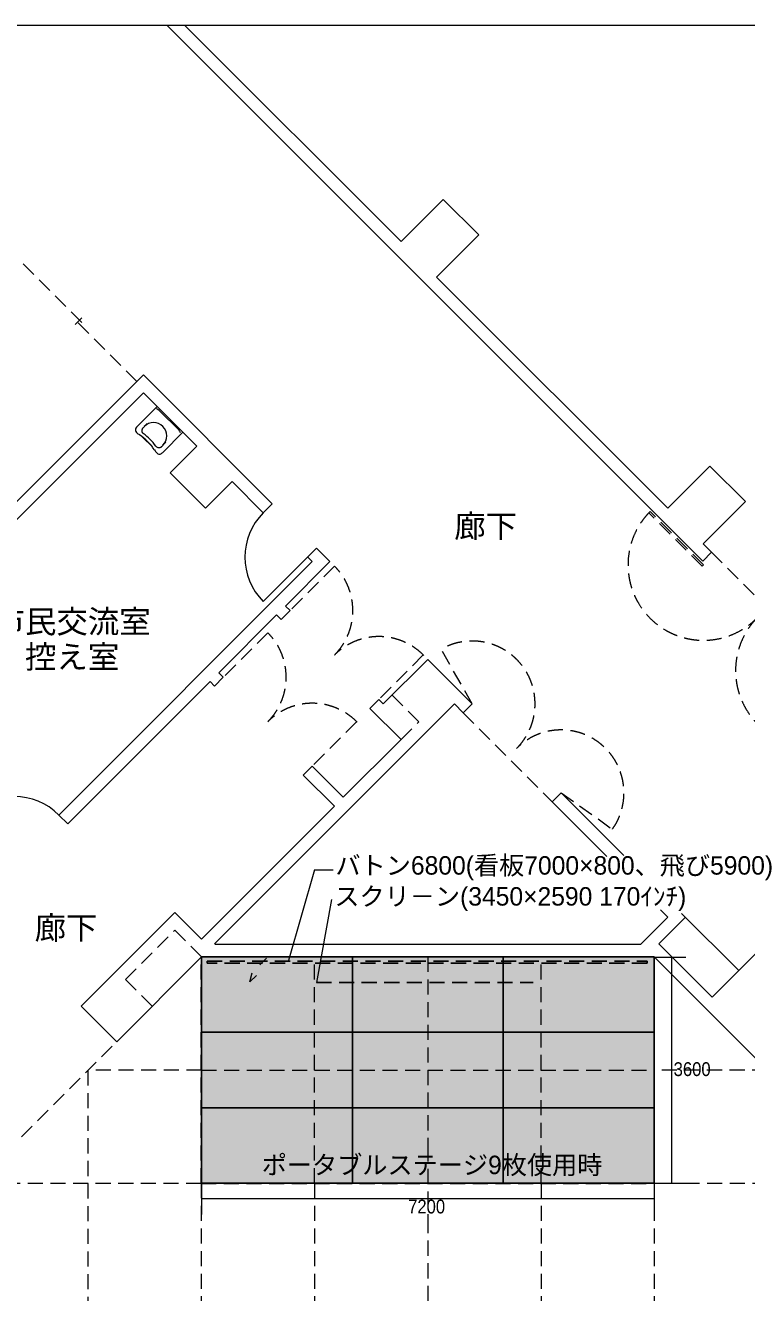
# Model space of a CAD drawing. Units: millimetres, scale not verified. Extents: x -36057 to 20255, y -22762 to 18611.
# Drawn here: x -21733 to -10256, y -1550 to 18611 of the extents above; entities that cross this region are included whole.
import ezdxf
from ezdxf.enums import TextEntityAlignment as Align

# ---------------------------------------------------------------- set-up
doc = ezdxf.new("R2010")
doc.units = ezdxf.units.MM
doc.header["$LTSCALE"] = 200
doc.linetypes.add('DASHED1', pattern=[1.8, 1.2, -0.6])
for name, color, linetype, lineweight in [('1-0_121', 7, 'Continuous', 9), ('1-2_130', 7, 'DASHED1', 9), ('1-8', 7, 'Continuous', 9), ('1-A', 7, 'Continuous', 9), ('1-F', 7, 'Continuous', 9), ('F-F', 7, 'Continuous', 9)]:
    doc.layers.add(name, color=color, linetype=linetype, lineweight=lineweight)
doc.styles.add('HGｺﾞｼｯｸE', font='')
doc.styles.get('HGｺﾞｼｯｸE').set_extended_font_data('HGｺﾞｼｯｸE')

# ---------------------------------------------------------------- blocks, each defined once
blk = doc.blocks.new('ships')
at = {"layer": '1-8', "color": 2, "lineweight": 25}
blk.add_lwpolyline([(-1200, -600), (1200, -600), (1200, 600), (-1200, 600)], close=True, dxfattribs=at)
at = {"layer": '1-8', "color": 31}
blk.add_solid([(-1200, 600), (-1200, -600), (1200, 600), (1200, -600)], dxfattribs=at)

msp = doc.modelspace()

# ---------------------------------------------------------------- linework, layer by layer
at = {"layer": '1-0_121'}
for p, q in [((-10954.6, 10088), (-19477.5, 18610.9)), ((-19194.6, 18610.9), (-15754.1, 15170.3)), ((-15754.1, 15170.3), (-15082.3, 15842.1)), ((-14516.6, 15276.4), (-15082.3, 15842.1)), ((-15188.4, 14604.6), (-14516.6, 15276.4)), ((-15188.4, 14604.6), (-11511.4, 10927.7)), ((-19855.3, 13049), (-25229.3, 7675)), ((-19855.3, 13049), (-17804.7, 10998.4)), ((-19855.3, 12766.2), (-25087.9, 7533.6)), ((-19636.1, 12547), (-19955, 12228)), ((-19297.6, 12180.2), (-19592.7, 12475.3)), ((-19875.8, 12194.1), (-19791.8, 12278.1)), ((-19226, 12136.9), (-19544.9, 11817.9)), ((-19711.2, 11903.7), (-19869.1, 12061.7)), ((-19578.8, 11897.1), (-19495, 11980.9)), ((-19431, 11493.4), (-18865.3, 10927.7)), ((-11511.4, 10927.7), (-10839.7, 11599.4)), ((-17946.1, 10857), (-17804.7, 10998.4)), ((-17097.6, 10291.3), (-17946.1, 9442.8)), ((-17097.6, 10291.3), (-16885.4, 10079.2)), ((-10813.1, 10229.4), (-10945.7, 10362)), ((-17239, 10149.9), (-17168.3, 10079.2)), ((-10813.1, 10229.4), (-10954.6, 10088)), ((-21198.8, 6048.7), (-17168.3, 10079.2)), ((-17592.5, 9372.1), (-16885.4, 10079.2)), ((-17521.8, 9301.3), (-17663.2, 9159.9)), ((-17521.8, 9301.3), (-17592.5, 9372.1)), ((-18653.2, 8311.4), (-17734, 9230.6)), ((-17734, 9230.6), (-17663.2, 9159.9)), ((-15329.8, 8523.5), (-16036.9, 7816.4)), ((-14622.7, 7816.4), (-15329.8, 8523.5)), ((-18582.5, 8240.7), (-18653.2, 8311.4)), ((-21057.4, 5907.2), (-18794.6, 8170)), ((-18723.9, 8099.3), (-18794.6, 8170)), ((-18582.5, 8240.7), (-18723.9, 8099.3)), ((-16107.6, 7887.1), (-16249, 7745.7)), ((-16107.6, 7887.1), (-16036.9, 7816.4)), ((-18723.9, 3998), (-14905.5, 7816.4)), ((-16249, 7745.7), (-15754.1, 7250.7)), ((-14764.1, 7675), (-14905.5, 7816.4)), ((-14622.7, 7816.4), (-14764.1, 7675)), ((-16673.3, 6331.5), (-15754.1, 7250.7)), ((-17168.3, 6826.5), (-17309.7, 6685.1)), ((-17309.7, 6685.1), (-16814.7, 6190.1)), ((-17168.3, 6826.5), (-16673.3, 6331.5)), ((-13349.9, 6260.8), (-13208.5, 6402.2)), ((-12478.8, 5389.7), (-13349.9, 6260.8)), ((-13208.5, 6402.2), (-12212.6, 5406.3)), ((-21198.8, 6048.7), (-21057.4, 5907.2)), ((-8895.1, 5058.7), (-10380, 3573.8)), ((-10380, 3573.8), (-8895.1, 5058.7)), ((-19354.1, 4499.3), (-20845.2, 3008.1)), ((-11511.4, 4422.3), (-11629.3, 4540.2)), ((-11290.6, 4484.4), (-10380, 3573.8)), ((-11511.4, 4422.3), (-11941.6, 3992.2)), ((-11652.8, 3998), (-11228.6, 4422.3)), ((-18718, 3992.2), (-11941.6, 3992.2)), ((-11652.8, 3998), (-10804.3, 3149.5)), ((-20279.5, 2442.4), (-18929.8, 3792.2)), ((-7056.6, -881), (-11729.8, 3792.2)), ((-10380, 3573.8), (-10804.3, 3149.5)), ((-20279.5, 2442.4), (-20845.2, 3008.1))]:
    msp.add_line(p, q, dxfattribs=at)
at = {"layer": '1-0_121', "linetype": 'DASHED1'}
for p, q in [((-20833.4, 13885.8), (-21847, 14899.3)), ((-20939.5, 13850.4), (-20833.4, 13956.5)), ((-19961.3, 12942.9), (-20939.5, 13921.1)), ((-10965.2, 10006.7), (-11813.7, 10855.2)), ((-10944, 10027.9), (-11792.5, 10876.4)), ((-10813.1, 10229.4), (-9045.4, 8461.7)), ((-16814.7, 10008.5), (-17521.8, 9301.3)), ((-10965.2, 10006.7), (-10944, 10027.9)), ((-17875.4, 8947.8), (-18582.5, 8240.7)), ((-14622.7, 7816.4), (-15115, 8686.8)), ((-15400.5, 8594.2), (-16107.6, 7887.1)), ((-14764.1, 7675), (-13349.9, 6260.8)), ((-16461.2, 7533.6), (-17168.3, 6826.5)), ((-13208.5, 6402.2), (-12392.8, 5823.6)), ((-18929.8, 3792.2), (-19354.1, 4216.4))]:
    msp.add_line(p, q, dxfattribs=at)
at = {"layer": '1-0_121'}
for points in [[(-19431, 11493.4), (-19006.7, 11917.6), (-19855.3, 12766.2)], [(-10945.7, 10362), (-10274, 11033.8), (-10839.7, 11599.4)], [(-18865.3, 10927.7), (-18441.1, 11352), (-17946.1, 10857)], [(-16814.7, 6190.1), (-18929.8, 4075), (-19354.1, 4499.3)]]:
    msp.add_lwpolyline(points, dxfattribs=at)
at = {"layer": '1-0_121', "linetype": 'DASHED1'}
for points in [[(-15754.1, 7250.7), (-15471.2, 7533.6), (-15895.5, 7957.8)], [(-19713.9, 3008.1), (-20138.1, 3432.4), (-19354.1, 4216.4)]]:
    msp.add_lwpolyline(points, dxfattribs=at)
at = {"layer": '1-0_121'}
for centre, radius, start, end in [((-19698.8, 12369.2), 150, 45.00005, 69.14212), ((-19928.1, 12174.3), 55, 146.77745, 228.95766), ((-19848.6, 12122.3), 150, 135.00005, 146.77799), ((-19635.9, 12510), 500, 228.95792, 235.85754), ((-19820, 12165), 60, 135.00005, 233.52356), ((-20421.6, 11351.2), 952, 36.47612, 53.52406), ((-19691.9, 12081), 210, 315.00005, 135.00005), ((-19403.7, 12074.1), 150, 20.85767, 45.00005), ((-20421.6, 11351.2), 900, 34.14185, 55.8576), ((-19607.9, 11952.9), 60, 216.47563, 314.6859), ((-19263, 12137), 500, 214.14249, 221.04237), ((-19598.6, 11844.8), 55, 221.0479, 303.2227), ((-19650.7, 11924.3), 150, 303.22278, 314.84041), ((-17239, 10149.9), 1000, 135.00001, 225), ((-21905.9, 5341.5), 1000, 45.00001, 135)]:
    msp.add_arc(centre, radius, start, end, dxfattribs=at)
at = {"layer": '1-0_121', "linetype": 'DASHED1'}
for centre, radius, start, end in [((-10944, 10027.9), 1200, 134.95843, 315), ((-17521.8, 9301.3), 1000, 315, 45), ((-9232.8, 8345), 1200, 135, 314.02898), ((-18582.5, 8240.7), 1000, 315, 45), ((-16107.6, 7887.1), 1000, 44.28129, 135), ((-14622.7, 7816.4), 1000, 315, 119.49289), ((-17168.3, 6826.5), 1000, 44.28129, 135), ((-13208.5, 6402.2), 1000, 324.6486, 135)]:
    msp.add_arc(centre, radius, start, end, dxfattribs=at)
at = {"layer": '1-2_130', "linetype": 'Continuous'}
msp.add_line((-11729.8, 3792.2), (-18929.8, 3792.2), dxfattribs=at)
at = {"layer": '1-2_130'}
msp.add_line((-20350.2, 2371.7), (-24239.3, -1517.4), dxfattribs=at)
at = {"layer": '1-8'}
for p, q in [((-17131.4, 5178.6), (-17544.2, 3736.7)), ((-16861.7, 4704.9), (-17102, 3382.9)), ((-11725.5, 3787.9), (-11225.5, 3787.9)), ((-11454, 3787.9), (-11454, 192.2)), ((-18929.8, 192.2), (-18929.8, -307.8)), ((-11729.8, 192.2), (-11229.8, 192.2)), ((-11729.8, 192.2), (-11729.8, -307.8)), ((-18929.8, -51.1), (-11729.8, -51.1))]:
    msp.add_line(p, q, dxfattribs=at)
at = {"layer": '1-8', "color": 2, "linetype": 'DASHED1', "lineweight": 25}
msp.add_line((-17102, 3382.9), (-13652, 3382.9), dxfattribs=at)
msp.add_lwpolyline([(-18841.3, 3722.2), (-11841.3, 3722.2), (-11841.3, 3692.2), (-18841.3, 3692.2)], close=True, dxfattribs=at)
at = {"layer": '1-A'}
for p, q in [((-17131.4, 5178.6), (-16834.1, 5178.6)), ((-18004, 3667.2), (-17898, 3773.2)), ((-18162.8, 3392.2), (-18124, 3537)), ((-18162.8, 3392.2), (-18056.8, 3498.2))]:
    msp.add_line(p, q, dxfattribs=at)
at = {"layer": '1-F', "color": 4, "linetype": 'DASHED1'}
for p, q in [((-18934.1, 192.2), (-18934.1, 3786)), ((-17131.9, 192.2), (-17131.9, 3792)), ((-15329.8, 3792.2), (-15329.8, 778)), ((-13527.6, 192.2), (-13527.6, 3792.2)), ((-11725.5, 187.9), (-11725.5, 3787.9)), ((-20736.2, 1985.7), (-20736.2, -13232.7)), ((-18929.8, 1990), (-20731.9, 1990)), ((-18929.8, 1990), (-11729.8, 1990)), ((-9927.6, 1990), (-11729.8, 1990)), ((-15329.8, 778), (-15329.8, -362.4)), ((-18934.1, 187.9), (-22534.1, 187.9)), ((-18934.1, 192.2), (-18934.1, -13466.7)), ((-18934.1, 187.9), (-11725.5, 187.9)), ((-17131.9, 192.2), (-17131.9, -13703.9)), ((-13527.6, 192.2), (-13527.6, -13797)), ((-11725.5, 192.2), (-11725.5, -13559.8)), ((-8125.5, 187.9), (-11725.5, 187.9)), ((-15329.8, -362.4), (-15329.8, -13941.2))]:
    msp.add_line(p, q, dxfattribs=at)
at = {"layer": 'F-F'}
msp.add_lwpolyline([(19943.3, 18610.9), (-36056.7, 18610.9), (-36056.7, -20589.1)], dxfattribs=at)

# ---------------------------------------------------------------- block references
at = {"layer": '1-8'}
for p in [(-17729.8, 3192.2), (-15329.8, 3192.2), (-12929.8, 3192.2), (-17729.8, 1992.2), (-15329.8, 1992.2), (-12929.8, 1992.2), (-17729.8, 792.2), (-15329.8, 792.2), (-12929.8, 792.2)]:
    msp.add_blockref('ships', p, dxfattribs=at)

# ---------------------------------------------------------------- texts
at = {"layer": '1-8', "style": 'HGｺﾞｼｯｸE'}
for s, p in [('バトン6800(看板7000×800、飛び5900)', (-16798.3, 5012.4)), ('スクリ－ン(3450×2590 170ｲﾝﾁ)', (-16816.3, 4519.8)), ('ポータブルステージ9枚使用時', (-17971, 247.8))]:
    msp.add_text(s, height=293.3, dxfattribs=at).set_placement(p, align=Align.BOTTOM_LEFT)
at = {"layer": '1-8', "style": 'HGｺﾞｼｯｸE', "width": 0.9}
for s, p in [('3600', (-11418, 1830.1)), ('7200', (-15642.7, -355.5))]:
    msp.add_text(s, height=219.9, dxfattribs=at).set_placement(p, align=Align.BOTTOM_LEFT)
at = {"layer": '1-A', "style": 'HGｺﾞｼｯｸE'}
for s, p in [('廊下', (-14908.9, 10352.1)), ('市民交流室', (-22238.2, 8833)), ('控え室', (-21738.2, 8272.4)), ('廊下', (-21584.5, 3961.6))]:
    msp.add_text(s, height=366.6, dxfattribs=at).set_placement(p, align=Align.BOTTOM_LEFT)

doc.saveas('drawing.dxf')
